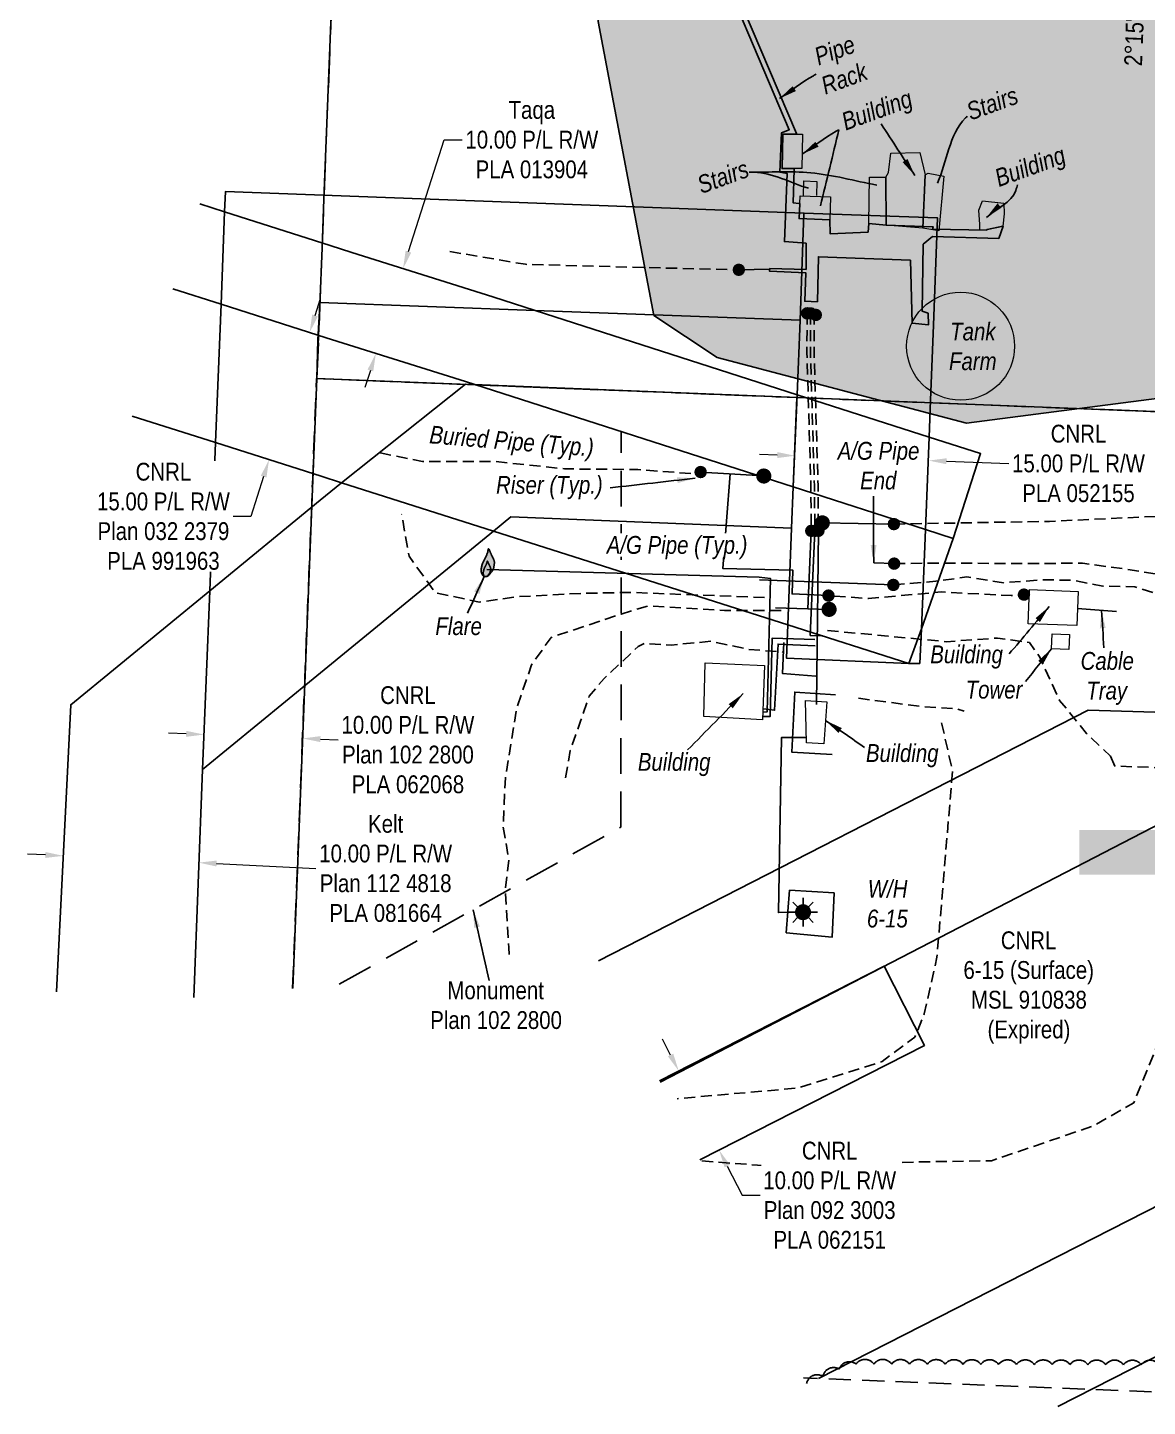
# Model space of a CAD drawing. Extents: x 334534 to 340950, y 6171582 to 6176056.
# Drawn here: x 336821 to 337449, y 6172993 to 6173766 of the extents above; entities that cross this region are included whole.
import ezdxf
from ezdxf.enums import TextEntityAlignment as Align

# ---------------------------------------------------------------- set-up
doc = ezdxf.new("R2010")
doc.units = 0
doc.header["$LTSCALE"] = 5
doc.header["$PDSIZE"] = 0.5
for name, pattern in [('0', [1, 1, 0]), ('foc-ACCESSROAD', [3.75, 2.5, -1.25]), ('foc-MONUMENT-BDYS', [6, 4, -2]), ('UG_PIPE', [1.875, 1.25, -0.625])]:
    doc.linetypes.add(name, pattern=pattern)
doc.layers.get('Defpoints').update_dxf_attribs({"color": 9})
for name, color, linetype in [('AS-CABLE', 224, 'foc-CABLE'), ('AS-FENCE', 48, 'foc-FENCE'), ('AS-PIPE-AG', 44, 'Continuous'), ('AS-PIPE-UG', 44, 'UG_PIPE'), ('AS-PIPE-UG-T', 44, 'Continuous'), ('AS-ROADS', 254, 'Continuous'), ('AS-SYMBOL', 7, 'Continuous'), ('C-RW', 13, 'Continuous'), ('C-WS', 13, 'foc-ACCESSROAD'), ('C-WS-S', 13, 'Continuous'), ('F-RW', 190, 'Continuous'), ('L-BD', 7, 'Continuous'), ('L-MON-PLAN', 7, 'foc-MONUMENT-BDYS'), ('L-MON-T', 1, 'Continuous'), ('T-BUSH', 110, '0')]:
    doc.layers.add(name, color=color, linetype=linetype)
for name, color, linetype, lineweight in [('AS-GENERAL', 48, 'Continuous', 18), ('C-RW-T', 13, 'Continuous', 9), ('C-WS-T', 13, 'Continuous', 9), ('F-RW-T', 190, 'Continuous', 9), ('T-TEXT', 48, 'Continuous', 18)]:
    doc.layers.add(name, color=color, linetype=linetype, lineweight=lineweight)
doc.styles.add('80CG', font='ARIALN.TTF', dxfattribs={"height": 10})
doc.styles.add('80L', font='ARIALN.TTF', dxfattribs={"height": 10})
doc.styles.add('80LS', font='ARIALNI.TTF', dxfattribs={"height": 10})
doc.styles.add('foc-LtypeFont', font='ARIALN.TTF', dxfattribs={"height": 7.35})
doc.linetypes.add('foc-CABLE', pattern='A,2,-1,["C",foc-LtypeFont,S=0.2,R=0,X=-0.625,Y=-0.75],-1.24,8', length=12.24)
doc.linetypes.add('foc-FENCE', pattern='A,10,-1,["X",foc-LtypeFont,S=0.2,R=0,X=-0.625,Y=-0.75],-1.24', length=12.24)
doc.dimstyles.new('Compass 5 000', dxfattribs={"dimscale": 5, "dimtxt": 9, "dimasz": 2, "dimexe": 0.2, "dimexo": 0.0625, "dimgap": 0.5, "dimtad": 0, "dimtih": 1, "dimtoh": 1, "dimzin": 0, "dimdsep": 46, "dimtxsty": '80CG', "dimcen": 0.1, "dimse1": 1, "dimse2": 1, "dimclrd": 256, "dimclrt": 256, "dimaunit": 1, "dimadec": 4, "dimazin": 0, "dimtfac": 0.06, "dimtofl": 0, "dimtmove": 0, "dimatfit": 1, "dimfxl": 0.2, "dimtolj": 1, "dimtzin": 0, "dimlwd": -1, "dimarcsym": 0})

# ---------------------------------------------------------------- blocks, each defined once
blk = doc.blocks.new('*D121')
at = {"layer": 'Defpoints', "color": 0, "transparency": 16777216}
for p in [(336841.36, 6173315.81), (336917.4, 6173312.01), (336840.66, 6173301.77)]:
    blk.add_point(p, dxfattribs=at)
at = {"layer": 'F-RW-T', "transparency": 16777216}
for p, q in [((336830.67, 6173302.27), (336820.68, 6173302.76)), ((336926.68, 6173297.46), (336982.41, 6173294.68))]:
    blk.add_line(p, q, dxfattribs=at)
for points in [[(336830.75, 6173303.93), (336830.59, 6173300.6), (336840.66, 6173301.77)], [(336926.77, 6173299.13), (336926.6, 6173295.8), (336916.7, 6173297.96)]]:
    blk.add_solid(points, dxfattribs=at)
at = {"layer": 'F-RW-T', "transparency": 16777216, "insert": (337021.5, 6173294.68), "char_height": 10, "attachment_point": 5, "style": '80CG'}
blk.add_mtext('\\A1;Kelt\\P10.00 P/L R/W\\PPlan 112 4818\\PPLA 081664', dxfattribs=at)
blk = doc.blocks.new('*D122')
at = {"layer": 'Defpoints', "color": 0, "transparency": 16777216}
for p in [(337031.24, 6173631.15), (337322.48, 6173537.89), (337307.24, 6173490.29)]:
    blk.add_point(p, dxfattribs=at)
at = {"layer": 'F-RW-T', "transparency": 16777216}
for p, q in [((337034.29, 6173640.67), (337054.38, 6173703.43)), ((337054.38, 6173703.43), (337064.38, 6173703.43)), ((337012.95, 6173574.02), (337009.9, 6173564.5))]:
    blk.add_line(p, q, dxfattribs=at)
for points in [[(337032.7, 6173641.18), (337035.87, 6173640.16), (337031.24, 6173631.15)], [(337011.36, 6173574.53), (337014.53, 6173573.52), (337015.99, 6173583.55)]]:
    blk.add_solid(points, dxfattribs=at)
at = {"layer": 'F-RW-T', "transparency": 16777216, "insert": (337103.47, 6173703.43), "char_height": 10, "attachment_point": 5, "style": '80CG'}
blk.add_mtext('\\A1;Taqa\\P10.00 P/L R/W\\PPLA 013904', dxfattribs=at)
blk = doc.blocks.new('FLARE')
h = blk.add_hatch(color=255)
h.dxf.hatch_style = 1
h.paths.add_polyline_path([(0.16, 2.41, 0.114147), (0.13, 2.43), (0.11, 2.44, 0.261551), (0.01, 2.42), (0, 2.41, 0.131268), (-0.03, 2.37), (-0.04, 2.35, 0.041497), (-0.05, 2.33), (-0.05, 2.29, 0.015174), (-0.05, 2.29), (-0.06, 2.24, 0.004376), (-0.06, 2.24), (-0.07, 2.18), (-0.08, 2.11), (-0.09, 2.05), (-0.1, 1.98), (-0.12, 1.91), (-0.14, 1.83), (-0.17, 1.76), (-0.19, 1.68), (-0.22, 1.61), (-0.26, 1.53), (-0.29, 1.46), (-0.32, 1.39), (-0.36, 1.32), (-0.39, 1.25, 0.000505), (-0.39, 1.25), (-0.43, 1.18, 0.002398), (-0.43, 1.18), (-0.46, 1.1, 0.004177), (-0.46, 1.1), (-0.5, 1.03, 0.005735), (-0.5, 1.03), (-0.53, 0.95, 0.006994), (-0.53, 0.95), (-0.56, 0.87, 0.00791), (-0.57, 0.87), (-0.6, 0.78, 0.008323), (-0.6, 0.78), (-0.63, 0.69, 0.008095), (-0.63, 0.68), (-0.66, 0.59, 0.008067), (-0.66, 0.59), (-0.68, 0.49, 0.008387), (-0.68, 0.49), (-0.7, 0.39, 0.009056), (-0.71, 0.38), (-0.72, 0.28, 0.010123), (-0.72, 0.28), (-0.74, 0.18, 0.011689), (-0.74, 0.18), (-0.75, 0.08, 0.013925), (-0.75, 0.08), (-0.75, -0.02, 0.016488), (-0.75, -0.02), (-0.75, -0.11, 0.017255), (-0.75, -0.12), (-0.74, -0.2, 0.01735), (-0.74, -0.2), (-0.73, -0.28, 0.017311), (-0.73, -0.29), (-0.71, -0.36, 0.01715), (-0.71, -0.36), (-0.69, -0.43, 0.016886), (-0.69, -0.44), (-0.66, -0.5, 0.016546), (-0.66, -0.5), (-0.63, -0.56, 0.016164), (-0.63, -0.56), (-0.6, -0.61, 0.016329), (-0.6, -0.62), (-0.57, -0.66, 0.018828), (-0.57, -0.67), (-0.54, -0.71, 0.022087), (-0.53, -0.71), (-0.5, -0.75, 0.025345), (-0.49, -0.76), (-0.46, -0.78, 0.028234), (-0.45, -0.79), (-0.42, -0.82, 0.030298), (-0.41, -0.82), (-0.37, -0.84, 0.031129), (-0.36, -0.85), (-0.32, -0.86, 0.030544), (-0.31, -0.87), (-0.27, -0.88, 0.028465), (-0.26, -0.88), (-0.22, -0.89, 0.025311), (-0.21, -0.89), (-0.16, -0.89, 0.02283), (-0.15, -0.89), (-0.11, -0.89, 0.021226), (-0.1, -0.89), (-0.05, -0.88, 0.020401), (-0.04, -0.88), (0, -0.87, 0.020299), (0.01, -0.87), (0.05, -0.85, 0.020911), (0.06, -0.85), (0.11, -0.83, 0.022277), (0.11, -0.83), (0.15, -0.81, 0.023712), (0.16, -0.8), (0.2, -0.78, 0.022408), (0.21, -0.78), (0.24, -0.75, 0.01993), (0.25, -0.74), (0.28, -0.72, 0.017146), (0.28, -0.71), (0.31, -0.68, 0.014211), (0.32, -0.68), (0.35, -0.64, 0.011221), (0.35, -0.64), (0.37, -0.61, 0.008212), (0.38, -0.61), (0.4, -0.57, 0.005172), (0.4, -0.57), (0.42, -0.54, 0.002523), (0.43, -0.54), (0.45, -0.5, 0.001671), (0.45, -0.5), (0.47, -0.47, 0.001229), (0.47, -0.47), (0.49, -0.44, 0.00075), (0.49, -0.44), (0.51, -0.41, 0.00026), (0.51, -0.41), (0.54, -0.37), (0.56, -0.34), (0.58, -0.3), (0.61, -0.27), (0.63, -0.23, 0.001311), (0.63, -0.23), (0.66, -0.19, 0.003726), (0.66, -0.19), (0.69, -0.15, 0.006065), (0.69, -0.14), (0.72, -0.1, 0.008452), (0.72, -0.1), (0.74, -0.05, 0.010991), (0.75, -0.05), (0.77, 0, 0.013767), (0.77, 0), (0.79, 0.05, 0.016839), (0.8, 0.05), (0.81, 0.1, 0.019104), (0.82, 0.11), (0.83, 0.15, 0.016987), (0.83, 0.16), (0.84, 0.21, 0.013636), (0.84, 0.21), (0.85, 0.26, 0.010244), (0.85, 0.27), (0.86, 0.31, 0.006846), (0.86, 0.32), (0.86, 0.37, 0.003419), (0.86, 0.37), (0.86, 0.41), (0.87, 0.46), (0.87, 0.5), (0.88, 0.54), (0.88, 0.59), (0.89, 0.63, 0.001278), (0.89, 0.63), (0.89, 0.67, 0.004735), (0.89, 0.67), (0.9, 0.71, 0.008354), (0.9, 0.72), (0.9, 0.76, 0.012059), (0.9, 0.76), (0.9, 0.8, 0.015712), (0.9, 0.81), (0.9, 0.85, 0.018457), (0.9, 0.85), (0.9, 0.89, 0.018102), (0.9, 0.9), (0.89, 0.94, 0.016533), (0.89, 0.95), (0.88, 0.99, 0.014576), (0.88, 0.99), (0.87, 1.03, 0.012435), (0.86, 1.04), (0.85, 1.08, 0.010283), (0.85, 1.09), (0.83, 1.13, 0.00824), (0.83, 1.13), (0.81, 1.18, 0.00638), (0.81, 1.18), (0.78, 1.23, 0.004735), (0.78, 1.23), (0.76, 1.29, 0.003388), (0.75, 1.29), (0.73, 1.34, 0.002345), (0.73, 1.34), (0.7, 1.4, 0.001492), (0.7, 1.4), (0.67, 1.46, 0.000746), (0.67, 1.46), (0.63, 1.51), (0.6, 1.57), (0.57, 1.62), (0.55, 1.68), (0.52, 1.73), (0.49, 1.78), (0.47, 1.83), (0.45, 1.87), (0.42, 1.92), (0.4, 1.97), (0.38, 2.02), (0.35, 2.08, 0.000332), (0.35, 2.08), (0.33, 2.13, 0.001849), (0.33, 2.13), (0.3, 2.19, 0.0038), (0.3, 2.19), (0.27, 2.24, 0.006473), (0.27, 2.24), (0.25, 2.29, 0.010865), (0.24, 2.3), (0.22, 2.34, 0.019524), (0.22, 2.34), (0.19, 2.38, 0.041077), (0.18, 2.39)])
at = {"color": 48, "flags": 128}
for points in [[(0.11, -0.72), (0.07, -0.74), (0.03, -0.76), (-0.02, -0.77), (-0.07, -0.78), (-0.11, -0.79), (-0.16, -0.79), (-0.2, -0.79), (-0.25, -0.78), (-0.29, -0.77), (-0.32, -0.76), (-0.36, -0.74), (-0.4, -0.71), (-0.43, -0.68), (-0.46, -0.65), (-0.49, -0.61), (-0.52, -0.56), (-0.54, -0.51), (-0.57, -0.46), (-0.59, -0.4), (-0.61, -0.33), (-0.63, -0.26), (-0.64, -0.19), (-0.65, -0.11), (-0.65, -0.02), (-0.65, 0.07), (-0.64, 0.17), (-0.63, 0.27), (-0.61, 0.36), (-0.58, 0.46), (-0.56, 0.56), (-0.53, 0.66), (-0.5, 0.75), (-0.47, 0.83), (-0.44, 0.91), (-0.41, 0.99), (-0.37, 1.06), (-0.34, 1.13), (-0.3, 1.2), (-0.27, 1.27), (-0.23, 1.34), (-0.2, 1.42), (-0.16, 1.49), (-0.13, 1.57), (-0.1, 1.65), (-0.07, 1.73), (-0.04, 1.8), (-0.02, 1.88), (0, 1.96), (0.01, 2.03), (0.02, 2.1), (0.03, 2.17), (0.04, 2.22), (0.05, 2.27), (0.05, 2.31), (0.06, 2.34), (0.08, 2.35), (0.09, 2.34), (0.11, 2.32), (0.13, 2.29), (0.16, 2.25), (0.18, 2.2), (0.21, 2.14), (0.24, 2.09), (0.26, 2.03), (0.29, 1.98), (0.31, 1.93), (0.33, 1.88), (0.36, 1.83), (0.38, 1.78), (0.41, 1.73), (0.43, 1.68), (0.46, 1.63), (0.49, 1.58), (0.52, 1.52), (0.55, 1.47), (0.58, 1.41), (0.61, 1.35), (0.64, 1.3), (0.67, 1.24), (0.69, 1.19), (0.72, 1.14), (0.74, 1.09), (0.75, 1.05), (0.77, 1), (0.78, 0.96), (0.79, 0.92), (0.8, 0.88), (0.8, 0.84), (0.8, 0.8), (0.8, 0.76), (0.8, 0.72), (0.79, 0.68), (0.79, 0.64), (0.78, 0.6), (0.78, 0.56), (0.77, 0.51), (0.77, 0.47), (0.76, 0.42), (0.76, 0.37), (0.76, 0.33), (0.75, 0.28), (0.74, 0.23), (0.73, 0.18), (0.72, 0.13), (0.7, 0.09), (0.68, 0.04), (0.66, 0), (0.63, -0.05), (0.61, -0.09), (0.58, -0.13), (0.55, -0.17), (0.53, -0.21), (0.5, -0.25), (0.48, -0.28), (0.45, -0.32), (0.43, -0.35), (0.41, -0.38), (0.39, -0.42), (0.37, -0.45), (0.34, -0.48), (0.32, -0.51), (0.3, -0.55), (0.27, -0.58), (0.24, -0.61), (0.21, -0.64), (0.18, -0.67), (0.15, -0.7)], [(0.02, -0.75), (-0.01, -0.76), (-0.03, -0.77), (-0.05, -0.78), (-0.08, -0.78), (-0.11, -0.79), (-0.13, -0.79), (-0.16, -0.79), (-0.18, -0.78), (-0.2, -0.78), (-0.23, -0.77), (-0.25, -0.76), (-0.26, -0.74), (-0.28, -0.73), (-0.3, -0.71), (-0.32, -0.69), (-0.33, -0.66), (-0.35, -0.63), (-0.36, -0.6), (-0.37, -0.57), (-0.39, -0.53), (-0.4, -0.49), (-0.4, -0.45), (-0.41, -0.41), (-0.41, -0.36), (-0.41, -0.31), (-0.4, -0.25), (-0.39, -0.2), (-0.38, -0.14), (-0.37, -0.09), (-0.36, -0.03), (-0.34, 0.02), (-0.32, 0.07), (-0.31, 0.12), (-0.29, 0.16), (-0.27, 0.21), (-0.25, 0.25), (-0.23, 0.29), (-0.21, 0.33), (-0.19, 0.37), (-0.17, 0.41), (-0.15, 0.45), (-0.14, 0.49), (-0.12, 0.53), (-0.1, 0.58), (-0.08, 0.62), (-0.07, 0.66), (-0.06, 0.71), (-0.05, 0.75), (-0.04, 0.79), (-0.03, 0.83), (-0.03, 0.87), (-0.02, 0.9), (-0.02, 0.93), (-0.01, 0.95), (-0.01, 0.96), (0, 0.97), (0.01, 0.96), (0.02, 0.95), (0.03, 0.94), (0.04, 0.91), (0.06, 0.88), (0.07, 0.86), (0.09, 0.82), (0.1, 0.79), (0.12, 0.76), (0.13, 0.74), (0.14, 0.71), (0.16, 0.68), (0.17, 0.65), (0.18, 0.63), (0.2, 0.6), (0.21, 0.57), (0.23, 0.54), (0.25, 0.51), (0.26, 0.47), (0.28, 0.44), (0.3, 0.41), (0.31, 0.38), (0.33, 0.35), (0.34, 0.32), (0.36, 0.29), (0.37, 0.27), (0.38, 0.24), (0.39, 0.22), (0.39, 0.19), (0.4, 0.17), (0.4, 0.15), (0.41, 0.13), (0.41, 0.1), (0.41, 0.08), (0.4, 0.06), (0.4, 0.04), (0.4, 0.01), (0.39, -0.01), (0.39, -0.03), (0.39, -0.06), (0.39, -0.08), (0.38, -0.11), (0.38, -0.14), (0.38, -0.16), (0.38, -0.19), (0.37, -0.22), (0.37, -0.24), (0.36, -0.27), (0.35, -0.3), (0.34, -0.32), (0.32, -0.35), (0.31, -0.37), (0.3, -0.4), (0.28, -0.42), (0.27, -0.44), (0.25, -0.46), (0.24, -0.48), (0.22, -0.5), (0.21, -0.52), (0.2, -0.54), (0.19, -0.56), (0.17, -0.58), (0.16, -0.6), (0.15, -0.61), (0.14, -0.63), (0.12, -0.65), (0.11, -0.67), (0.09, -0.69), (0.08, -0.7), (0.06, -0.72), (0.04, -0.74)]]:
    blk.add_lwpolyline(points, close=True, dxfattribs=at)
blk = doc.blocks.new('PIG')
h = blk.add_hatch(color=255)
h.dxf.hatch_style = 1
edge = h.paths.add_edge_path()
edge.add_arc((0, 0), 0.85, 0, 360)
at = {"layer": 'AS-SYMBOL'}
h = blk.add_hatch(color=48, dxfattribs=at)
h.dxf.hatch_style = 1
h.paths.add_polyline_path([(-0.1, 0, 1), (-0.55, 0, 1)])
h = blk.add_hatch(color=48, dxfattribs=at)
h.dxf.hatch_style = 1
h.paths.add_polyline_path([(0.1, 0, 1), (0.55, 0, 1)])
at = {"layer": 'AS-SYMBOL', "color": 48}
for centre, radius in [((0, 0), 0.75), ((-0.33, 0), 0.225), ((0.33, 0), 0.225)]:
    blk.add_circle(centre, radius, dxfattribs=at)
blk = doc.blocks.new('RISER')
h = blk.add_hatch(color=255)
h.dxf.hatch_style = 1
edge = h.paths.add_edge_path()
edge.add_arc((0, 0), 0.7, 0, 360)
blk.add_hatch(color=48).paths.add_polyline_path([(0.58, -0.15), (-0.58, -0.15, 0.774597)])
at = {"color": 48}
blk.add_line((-0.58, -0.15), (0.58, -0.15), dxfattribs=at)
blk.add_circle((0, 0), 0.6, dxfattribs=at)
blk = doc.blocks.new('GAS')
h = blk.add_hatch(color=255)
h.dxf.hatch_style = 1
edge = h.paths.add_edge_path()
edge.add_arc((0, 0), 0.9, 0, 360)
for p, q in [((0, 0.81), (0, 1.62)), ((-0.81, 0), (-1.62, 0)), ((-0.57, 0.57), (-1.14, 1.14)), ((0.57, 0.57), (1.14, 1.14)), ((1.62, 0), (0.81, 0)), ((-0.57, -0.57), (-1.14, -1.14)), ((0, -0.81), (0, -1.62)), ((1.14, -1.14), (0.57, -0.57))]:
    blk.add_line(p, q)
blk.add_circle((0, 0), 0.8)
blk = doc.blocks.new('*D128')
at = {"layer": 'C-RW-T', "transparency": 16777216}
for p, q in [((336909.65, 6173370.21), (336899.66, 6173370.6)), ((336984.9, 6173367.24), (336994.89, 6173366.85))]:
    blk.add_line(p, q, dxfattribs=at)
for points in [[(336909.71, 6173371.87), (336909.58, 6173368.54), (336919.64, 6173369.81)], [(336984.97, 6173368.91), (336984.84, 6173365.58), (336974.91, 6173367.64)]]:
    blk.add_solid(points, dxfattribs=at)
at = {"layer": 'Defpoints', "color": 0, "transparency": 16777216}
for p in [(336974.91, 6173367.64), (336918.54, 6173341.83), (336973.81, 6173339.65)]:
    blk.add_point(p, dxfattribs=at)
at = {"layer": 'C-RW-T', "transparency": 16777216, "insert": (337033.98, 6173366.85), "char_height": 10, "attachment_point": 5, "style": '80CG'}
blk.add_mtext('\\A1;CNRL\\P10.00 P/L R/W\\PPlan 102 2800\\PPLA 062068', dxfattribs=at)
blk = doc.blocks.new('*D129')
at = {"layer": 'C-RW-T', "transparency": 16777216}
for p, q in [((337241.11, 6173526.57), (337231.11, 6173526.93)), ((337336.02, 6173523.11), (337370.94, 6173521.84))]:
    blk.add_line(p, q, dxfattribs=at)
for points in [[(337241.17, 6173528.23), (337241.05, 6173524.9), (337251.1, 6173526.2)], [(337336.08, 6173524.78), (337335.96, 6173521.44), (337326.03, 6173523.47)]]:
    blk.add_solid(points, dxfattribs=at)
at = {"layer": 'Defpoints', "color": 0, "transparency": 16777216}
for p in [(337254.97, 6173632.42), (337329.9, 6173629.69), (337251.1, 6173526.2)]:
    blk.add_point(p, dxfattribs=at)
at = {"layer": 'C-RW-T', "transparency": 16777216, "insert": (337410.03, 6173521.84), "char_height": 10, "attachment_point": 5, "style": '80CG'}
blk.add_mtext('\\A1;CNRL\\P15.00 P/L R/W\\PPLA 052155', dxfattribs=at)
blk = doc.blocks.new('*D131')
at = {"layer": 'C-RW-T', "transparency": 16777216}
for p, q in [((336981.87, 6173604.85), (336984.91, 6173614.37)), ((336953.06, 6173514.47), (336945.95, 6173492.17)), ((336945.95, 6173492.17), (336935.95, 6173492.17))]:
    blk.add_line(p, q, dxfattribs=at)
for points in [[(336980.29, 6173605.35), (336983.46, 6173604.34), (336978.84, 6173595.32)], [(336951.48, 6173514.98), (336954.65, 6173513.96), (336956.1, 6173524)]]:
    blk.add_solid(points, dxfattribs=at)
at = {"layer": 'Defpoints', "color": 0, "transparency": 16777216}
for p in [(336921.33, 6173613.65), (336898.6, 6173542.33), (336956.1, 6173524)]:
    blk.add_point(p, dxfattribs=at)
at = {"layer": 'C-RW-T', "transparency": 16777216, "insert": (336896.87, 6173492.17), "char_height": 10, "attachment_point": 5, "style": '80CG', "bg_fill": 3, "box_fill_scale": 1.1, "bg_fill_color": 256, "bg_fill_true_color": 13158600, "bg_fill_transparency": 0}
blk.add_mtext('\\A1;CNRL\\P15.00 P/L R/W\\PPlan 032 2379\\PPLA 991963', dxfattribs=at)
blk = doc.blocks.new('*D132')
at = {"layer": 'C-RW-T', "transparency": 16777216}
for p, q in [((337181.29, 6173190.03), (337176.75, 6173198.93)), ((337213.04, 6173127.79), (337221.42, 6173111.37)), ((337221.42, 6173111.37), (337231.42, 6173111.37))]:
    blk.add_line(p, q, dxfattribs=at)
for points in [[(337182.78, 6173190.78), (337179.81, 6173189.27), (337185.84, 6173181.12)], [(337214.53, 6173128.55), (337211.56, 6173127.03), (337208.5, 6173136.7)]]:
    blk.add_solid(points, dxfattribs=at)
at = {"layer": 'Defpoints', "color": 0, "transparency": 16777216}
for p in [(337288.66, 6173233.57), (337311.32, 6173189.15), (337208.5, 6173136.7)]:
    blk.add_point(p, dxfattribs=at)
at = {"layer": 'C-RW-T', "transparency": 16777216, "insert": (337270.5, 6173111.37), "char_height": 10, "attachment_point": 5, "style": '80CG', "bg_fill": 3, "box_fill_scale": 1.1, "bg_fill_color": 256, "bg_fill_true_color": 13158600, "bg_fill_transparency": 0}
blk.add_mtext('\\A1;CNRL\\P10.00 P/L R/W\\PPlan 092 3003\\PPLA 062151', dxfattribs=at)

msp = doc.modelspace()

# ---------------------------------------------------------------- hatches: boundary and pattern name
at = {"layer": 'AS-PIPE-AG'}
h = msp.add_hatch(color=256, dxfattribs=at)
h.dxf.hatch_style = 1
h.paths.add_polyline_path([(337270.763, 6173650.672), (337270.503, 6173658.601), (337253.336, 6173659.221), (337253.699, 6173667.747), (337253.118, 6173667.652), (337249.958, 6173668.057), (337250.528, 6173686.792), (337250.563, 6173687.301), (337243.768, 6173687.301), (337244.242, 6173706.522), (337251.881, 6173706.557), (337251.913, 6173707.022), (337201.513, 6173825.157), (337199.278, 6173823.257), (337247.843, 6173709.032), (337243.408, 6173707.302), (337242.573, 6173685.202), (337246.628, 6173684.522), (337245.158, 6173646.282), (337257.293, 6173645.382), (337257.243, 6173630.692), (337236.848, 6173631.177), (337236.658, 6173629.727), (337257.123, 6173628.742), (337256.498, 6173612.867), (337263.663, 6173612.612), (337264.208, 6173637.812), (337315.733, 6173635.842), (337316.763, 6173600.572), (337325.918, 6173599.692), (337325.698, 6173606.137), (337322.283, 6173607.372), (337322.838, 6173644.807), (337328.138, 6173649.247), (337365.298, 6173648.047), (337367.698, 6173655.012), (337358.758, 6173653.157), (337358.573, 6173652.717), (337328.138, 6173653.337), (337328.543, 6173654.502), (337302.168, 6173655.502), (337292.533, 6173656.367), (337292.028, 6173651.597)])
at = {"layer": 'AS-ROADS'}
h = msp.add_hatch(color=256, dxfattribs=at)
h.dxf.hatch_style = 1
h.paths.add_polyline_path([(337567.658, 6173573.097), (337507.618, 6173749.962), (337484.653, 6173788.422), (337422.763, 6173811.652), (337301.568, 6173856.742), (337187.723, 6173888.337), (337161.743, 6173865.127), (337136.093, 6173815.607), (337140.593, 6173769.722), (337171.808, 6173604.887), (337207.453, 6173581.267), (337347.153, 6173544.482)])

# ---------------------------------------------------------------- linework, layer by layer
at = {"layer": 'AS-CABLE', "flags": 128}
msp.add_lwpolyline([(337409.394, 6173440.465), (337431.363, 6173438.871)], dxfattribs=at)
at = {"layer": 'AS-FENCE', "flags": 128}
msp.add_lwpolyline([(337247.961, 6173282.551), (337272.981, 6173280.936), (337271.799, 6173256.129), (337246.176, 6173258.617)], close=True, dxfattribs=at)
at = {"layer": 'AS-GENERAL', "flags": 128}
for points in [[(337254.84, 6173687.301), (337243.768, 6173687.301), (337244.242, 6173706.522), (337255.315, 6173706.572), (337254.84, 6173687.301)], [(337325.737, 6173684.696), (337325.737, 6173684.696), (337334.48, 6173683.002), (337331.77, 6173652.312), (337322.757, 6173653.782), (337324.072, 6173683.816), (337325.737, 6173684.696)], [(337255.835, 6173671.739), (337255.955, 6173680.437), (337263.309, 6173679.997), (337263.084, 6173672.089)], [(337292.533, 6173656.367), (337292.758, 6173682.492), (337292.758, 6173682.492), (337301.956, 6173682.517), (337302.166, 6173655.502)]]:
    msp.add_lwpolyline(points, dxfattribs=at)
for points in [[(337302.166, 6173655.502), (337301.956, 6173682.517), (337303.486, 6173685.136), (337304.73, 6173695.859), (337321.047, 6173696.209), (337324.072, 6173683.816), (337322.757, 6173653.782)], [(337253.876, 6173671.884), (337270.957, 6173671.354), (337270.503, 6173658.601), (337253.336, 6173659.221)], [(337354.651, 6173655.922), (337354.231, 6173663.875), (337356.161, 6173669.194), (337368.119, 6173667.804), (337368.374, 6173661.79), (337367.684, 6173655.012), (337358.758, 6173653.157), (337358.573, 6173652.717), (337354.632, 6173652.797)], [(337200.722, 6173410.026), (337234.017, 6173408.461), (337232.882, 6173378.074), (337200.012, 6173379.898)], [(337257.003, 6173388.948), (337268.83, 6173388.148), (337267.228, 6173364.51), (337257.431, 6173365.231)]]:
    msp.add_lwpolyline(points, close=True, dxfattribs=at)
at = {"layer": 'AS-GENERAL'}
for points in [[(337382.534, 6173451.091), (337409.767, 6173450.026), (337409.02, 6173430.903), (337381.787, 6173431.967)], [(337395.268, 6173426.377), (337404.999, 6173425.997), (337404.67, 6173417.587), (337394.939, 6173417.967)]]:
    msp.add_lwpolyline(points, close=True, dxfattribs=at)
msp.add_circle((337343.907, 6173587.624), 30.285, dxfattribs=at)
at = {"layer": 'AS-PIPE-AG'}
msp.add_line((337306.518, 6173487.862, 3806.135), (337266.383, 6173488.542, 3806.04), dxfattribs=at)
at = {"layer": 'AS-PIPE-AG', "flags": 128}
for points in [[(337201.513, 6173825.157), (337251.913, 6173707.022), (337251.881, 6173706.557), (337244.242, 6173706.522), (337243.768, 6173687.301), (337250.54, 6173687.301), (337250.528, 6173686.792), (337249.958, 6173668.057), (337253.118, 6173667.652), (337253.699, 6173667.747), (337253.336, 6173659.221), (337270.503, 6173658.601), (337270.503, 6173658.601)], [(337270.503, 6173658.601), (337270.503, 6173658.601), (337270.763, 6173650.672), (337292.028, 6173651.597), (337292.533, 6173656.367), (337302.168, 6173655.502), (337328.543, 6173654.502), (337328.138, 6173653.337), (337358.573, 6173652.717), (337358.758, 6173653.157), (337367.698, 6173655.012), (337365.298, 6173648.047), (337328.138, 6173649.247), (337322.838, 6173644.807), (337322.283, 6173607.372), (337325.698, 6173606.137), (337325.918, 6173599.692), (337316.763, 6173600.572), (337315.733, 6173635.842), (337264.208, 6173637.812), (337263.663, 6173612.612), (337256.498, 6173612.867), (337257.123, 6173628.742), (337236.658, 6173629.727), (337236.848, 6173631.177), (337257.243, 6173630.692), (337257.293, 6173645.382), (337245.158, 6173646.282), (337246.628, 6173684.522), (337242.573, 6173685.202), (337243.408, 6173707.302), (337247.843, 6173709.032), (337199.278, 6173823.257)], [(337219.537, 6173630.487), (337236.834, 6173630.757)], [(337198.125, 6173517.044), (337233.383, 6173514.83)], [(337214.659, 6173516.006), (337210.604, 6173462.881), (337249.785, 6173462.054), (337249.417, 6173448.709), (337269.816, 6173447.758)], [(337260.178, 6173484.043), (337258.218, 6173440.355)], [(337262.178, 6173484.062), (337259.565, 6173425.414), (337266.635, 6173425.246)], [(337263.034, 6173386.572), (337264.177, 6173484.08)], [(337078.319, 6173462.305), (337231.041, 6173458.058), (337237.298, 6173457.391), (337235.432, 6173382.487), (337233.045, 6173382.422)], [(337306.656, 6173465.682), (337295.175, 6173466.111)], [(337306.189, 6173453.732), (337231.128, 6173456.668)], [(337240.199, 6173440.855), (337270.17, 6173440.024)], [(337232.95, 6173379.893), (337237.073, 6173379.89), (337238.158, 6173423.862), (337262.219, 6173423.032)], [(337262.677, 6173402.532), (337244.094, 6173404.021), (337244.774, 6173421.452)], [(337262.298, 6173419.479), (337241.515, 6173420.565), (337239.588, 6173383.433), (337233.11, 6173384.161)], [(337271.962, 6173358.623), (337249.238, 6173359.987), (337250.867, 6173393.63), (337273.737, 6173392.005)], [(337255.553, 6173270.167), (337241.746, 6173269.98), (337243.403, 6173368.147), (337257.38, 6173368.095)]]:
    msp.add_lwpolyline(points, dxfattribs=at)
at = {"layer": 'AS-PIPE-UG', "flags": 128}
for points in [[(337057.447, 6173640.755), (337099.834, 6173633.556), (337158.693, 6173631.966), (337219.537, 6173630.487)], [(337257.858, 6173606.053), (337257.733, 6173583.988), (337259.948, 6173509.363), (337260.178, 6173484.043)], [(337259.858, 6173606.042), (337259.733, 6173584.012), (337261.948, 6173509.402), (337262.178, 6173484.062)], [(337261.857, 6173606.03), (337261.733, 6173584.036), (337263.947, 6173509.44), (337264.177, 6173484.08)], [(337018.358, 6173527.846), (337042.23, 6173522.912), (337081.959, 6173523.033), (337121.851, 6173518.83), (337162.844, 6173518.442), (337197.655, 6173515.848)], [(337233.938, 6173446.613), (337158.994, 6173449.542), (337132.194, 6173449.048), (337094.509, 6173447.074), (337074.028, 6173444.031), (337049.322, 6173449.449), (337034.61, 6173469.778), (337030.46, 6173493.335)], [(337306.518, 6173487.862), (337393.763, 6173489.382), (337466.588, 6173492.792), (337503.793, 6173494.317), (337531.238, 6173481.602), (337566.603, 6173463.802), (337593.278, 6173449.897), (337643.238, 6173420.937), (337673.458, 6173417.597), (337718.558, 6173417.462), (337829.783, 6173415.542), (337968.428, 6173413.207), (338063.008, 6173411.087), (338106.493, 6173411.357), (338136.863, 6173411.307), (338178.798, 6173412.802), (338214.082, 6173418.545)], [(337306.656, 6173465.682), (337327.238, 6173466.009), (337373.419, 6173465.73), (337412.288, 6173465.905), (337435.837, 6173462.717), (337461.912, 6173458.509), (337472.264, 6173451.394), (337475.744, 6173423.996), (337473.723, 6173356.919)], [(337306.189, 6173453.732), (337329.993, 6173455.798), (337347.358, 6173458.195), (337368.027, 6173455), (337390.384, 6173456.566), (337406.433, 6173456.44), (337423.616, 6173453.114), (337441.675, 6173452.688), (337460.614, 6173446.82), (337468.022, 6173440.103), (337464.992, 6173361.616)], [(337382.299, 6173448.436), (337379.445, 6173448.3), (337372.347, 6173447.782), (337333.038, 6173449.767), (337292.268, 6173446.112), (337269.816, 6173447.758)], [(337090.802, 6173246.432), (337090.49, 6173250.327), (337088.568, 6173281.943), (337090.549, 6173299.941), (337087.342, 6173317.83), (337088.64, 6173345.614), (337094.967, 6173384.916), (337103.369, 6173408.987), (337114.249, 6173424.275), (337153.489, 6173437.371), (337168.889, 6173442.024), (337211.469, 6173439.379), (337245.58, 6173439.418)], [(337122.411, 6173345.608), (337124.997, 6173360.781), (337130.995, 6173377.933), (337135.663, 6173391.335), (337143.95, 6173401.225), (337163.151, 6173419.201), (337166.545, 6173420.907), (337181.557, 6173419.974), (337203.887, 6173422.147), (337225.248, 6173417.535), (337244.338, 6173416.076)], [(337269.288, 6173428.208), (337303.34, 6173424.998), (337335.754, 6173421.89), (337364.652, 6173423.929), (337382.583, 6173421.447), (337388.37, 6173413.146), (337399.469, 6173388.908), (337414.489, 6173370.451), (337427.893, 6173357.688)], [(337286.572, 6173390.178), (337322.177, 6173385.502), (337341.557, 6173384.299), (337345.856, 6173382.937)], [(337333.233, 6173376.429), (337339.396, 6173349.387), (337330.678, 6173244.981), (337323.539, 6173213.135), (337318.258, 6173200.065), (337299.985, 6173186.463), (337252.582, 6173171.543), (337184.918, 6173165.545)], [(337198.867, 6173130.615), (337202.967, 6173130.3), (337243.005, 6173127.367), (337285.128, 6173129.217), (337326.305, 6173130.233), (337361.194, 6173130.746), (337418.723, 6173150.395), (337440.975, 6173163.304), (337453.065, 6173192.475), (337459.533, 6173224.673), (337467.383, 6173312.634), (337470.729, 6173359.318)], [(337427.893, 6173357.688), (337430.483, 6173352.08), (337613.969, 6173346.544)]]:
    msp.add_lwpolyline(points, dxfattribs=at)
at = {"layer": 'AS-ROADS', "flags": 128}
msp.add_lwpolyline([(337567.658, 6173573.097), (337507.618, 6173749.962), (337484.653, 6173788.422), (337422.763, 6173811.652), (337301.568, 6173856.742), (337187.723, 6173888.337), (337161.743, 6173865.127), (337136.093, 6173815.607), (337140.593, 6173769.722), (337171.808, 6173604.887), (337207.453, 6173581.267), (337347.153, 6173544.482)], close=True, dxfattribs=at)
at = {"layer": 'AS-ROADS', "const_width": 24.995, "flags": 128}
for points in [[(337615.124, 6173312.479), (337578.939, 6173375.844), (337546.814, 6173528.509), (337538.829, 6173550.599), (337510.464, 6173645.794), (337468.964, 6173735.649), (337429.779, 6173751.889), (337400.639, 6173745.724), (337380.424, 6173724.524), (337386.819, 6173684.804), (337421.409, 6173625.864), (337538.829, 6173550.599)], [(337410.487, 6173303.742), (337659.679, 6173303.944), (338138.554, 6173286.829)]]:
    msp.add_lwpolyline(points, dxfattribs=at)
at = {"layer": 'C-RW'}
for points in [[(337140.803, 6173242.84), (337415.399, 6173383.399), (338189.665, 6173360.365), (338037.641, 6174148.571)], [(338072.002, 6174155.194), (338225.509, 6173359.299), (338232.3, 6173324.088), (337505.376, 6173345.507), (337175.427, 6173174.903)], [(336913.972, 6173222.398), (336918.861, 6173350.252), (336922.811, 6173450.395), (336926.092, 6173533.564), (336929.155, 6173611.15), (336931.199, 6173662.967), (336931.65, 6173674.357), (336991.424, 6173672.134), (337256.057, 6173662.284), (337253.872, 6173602.322), (337105.251, 6173607.736), (336984.542, 6173612.137), (336969.386, 6173227.464)], [(336902.108, 6173619.789), (336929.155, 6173611.15), (336988.043, 6173592.36), (337066.287, 6173567.801), (337250.086, 6173508.666), (337324.162, 6173484.851), (337339.81, 6173479.821), (337321.912, 6173429.164), (337314.838, 6173409.709), (337246.959, 6173431.284), (337081.94, 6173483.884), (336996.744, 6173511.042), (336985.383, 6173514.663), (336926.092, 6173533.564), (336879.369, 6173548.458)], [(337175.043, 6173175.656), (337301.08, 6173239.873), (337323.665, 6173195.444), (337197.706, 6173131.189)]]:
    msp.add_lwpolyline(points, dxfattribs=at)
msp.add_lwpolyline([(337321.125, 6173409.622), (337314.838, 6173409.709), (337246.206, 6173412.654), (337246.959, 6173431.284), (337249.152, 6173485.572), (337250.086, 6173508.666), (337252.222, 6173560.387), (337253.872, 6173602.322), (337256.057, 6173662.284), (337330.986, 6173659.554), (337328.796, 6173599.444), (337327.095, 6173557.371), (337326.258, 6173536.681), (337324.162, 6173484.851), (337321.912, 6173429.164), (337321.125, 6173409.622)], close=True, dxfattribs=at)
at = {"layer": 'C-RW', "flags": 128}
msp.add_lwpolyline([(337398.53, 6172992.957), (337665.306, 6173128.918), (337680.689, 6173520.543), (337460.156, 6173527.104), (337457.924, 6173452.089), (337602.79, 6173447.842), (337592.103, 6173175.773), (337264.283, 6173008.701)], dxfattribs=at)
at = {"layer": 'C-WS', "linetype": 'ByBlock', "flags": 128}
for points in [[(337531.89, 6173547.799), (336982.978, 6173569.466), (336983.528, 6173591.162), (336984.578, 6173610.666), (336985.8, 6173642.773), (336986.879, 6173670.143), (336994.732, 6173868.845)], [(337539.129, 6173734.442), (337531.803, 6173547.915), (337420.051, 6173552.326)]]:
    msp.add_lwpolyline(points, dxfattribs=at)
at = {"layer": 'C-WS', "flags": 128}
msp.add_lwpolyline([(336969.277, 6173227.454), (336976.079, 6173399.795), (336980.033, 6173499.995), (336980.56, 6173513.366), (336982.772, 6173569.471), (337531.685, 6173547.805), (337509.996, 6172998.844), (337509.996, 6172998.844), (337266.224, 6173008.51), (337255.808, 6173008.921)], dxfattribs=at)
at = {"layer": 'F-RW'}
for points in [[(336917.287, 6173667.409), (336931.199, 6173662.967), (336990.364, 6173644.077), (337002.575, 6173640.177), (337081.506, 6173615.372), (337105.251, 6173607.736), (337252.222, 6173560.387), (337326.258, 6173536.681), (337355.108, 6173527.404), (337339.81, 6173479.821), (337324.162, 6173484.851), (337250.086, 6173508.666), (337066.287, 6173567.801), (336988.043, 6173592.36), (336929.155, 6173611.15), (336902.108, 6173619.789)], [(336836.84, 6173225.443), (336844.892, 6173386.481), (336922.811, 6173450.395), (336984.855, 6173501.292), (336996.744, 6173511.042), (337066.227, 6173566.292), (337252.163, 6173558.952), (337250.086, 6173508.666), (337249.152, 6173485.572), (337091.669, 6173491.857), (337081.94, 6173483.884), (336980.902, 6173401.091), (336918.861, 6173350.252), (336913.972, 6173222.398)]]:
    msp.add_lwpolyline(points, dxfattribs=at)
at = {"layer": 'L-MON-PLAN'}
for points in [[(336998.675, 6173968.604), (337547.576, 6173947.179), (337531.89, 6173547.799), (336982.978, 6173569.466), (336985.8, 6173642.773), (336994.732, 6173868.845), (336998.675, 6173968.604)], [(336995.476, 6173229.804), (337153.428, 6173317.809), (337153.579, 6173539.716)]]:
    msp.add_lwpolyline(points, dxfattribs=at)
at = {"layer": 'T-BUSH', "flags": 128}
msp.add_lwpolyline([(337257.564, 6173005.847, -0.520567), (337266.716, 6173009.872, -0.5205671), (337275.868, 6173013.897, -0.5205671), (337285.267, 6173016.737, -0.5205671), (337295.265, 6173016.708, -0.5205671), (337305.264, 6173016.679, -0.5205671), (337315.262, 6173016.65, -0.5205671), (337325.26, 6173016.621, -0.5205671), (337335.258, 6173016.592, -0.5205671), (337345.256, 6173016.562, -0.5205671), (337355.254, 6173016.533, -0.5205671), (337365.252, 6173016.504, -0.5205671), (337375.25, 6173016.475, -0.5205671), (337385.248, 6173016.446, -0.5205671), (337395.246, 6173016.417, -0.5205671), (337405.244, 6173016.388, -0.5205671), (337415.243, 6173016.359, -0.5205671), (337425.241, 6173016.33, -0.5205671), (337435.239, 6173016.301, -0.5205671), (337445.237, 6173016.272, -0.5205671), (337455.235, 6173016.243, -0.5205671), (337465.233, 6173016.214, -0.5205671), (337475.231, 6173016.185, -0.5205671), (337483.724, 6173020.219, -0.5205671), (337491.291, 6173026.754, -0.5205671), (337498.858, 6173033.289, -0.5205671), (337506.424, 6173039.825, -0.5205671), (337513.991, 6173046.36, -0.5205671), (337521.558, 6173052.895, -0.5205671), (337529.124, 6173059.43, -0.5205671), (337536.691, 6173065.965, -0.5205671), (337544.258, 6173072.5, -0.5205671), (337551.825, 6173079.035, -0.5205671), (337559.391, 6173085.57, -0.5205671), (337566.958, 6173092.105, -0.5205671), (337574.525, 6173098.64, -0.5205671), (337582.092, 6173105.175, -0.5205671), (337589.658, 6173111.71, -0.5205671), (337597.225, 6173118.246, -0.5205671), (337604.792, 6173124.781, -0.5205671), (337606.719, 6173134.205, -0.5205671), (337607.604, 6173144.164, -0.5205671), (337608.489, 6173154.123, -0.5205671), (337609.373, 6173164.082, -0.5205671), (337610.258, 6173174.041, -0.5205671), (337611.143, 6173184, -0.5205671), (337612.027, 6173193.959, -0.5205671), (337612.912, 6173203.918, -0.5205671), (337613.797, 6173213.876, -0.5205671), (337614.681, 6173223.835, -0.5205671), (337615.566, 6173233.794, -0.5205671), (337616.451, 6173243.753, -0.5205671), (337617.335, 6173253.712, -0.5205671), (337624.308, 6173256.924, -0.5205671), (337634.305, 6173256.783, -0.5205671), (337644.302, 6173256.642, -0.5205671), (337654.299, 6173256.5, -0.5205671), (337664.296, 6173256.359, -0.5205671), (337674.293, 6173256.218, -0.5205671), (337684.29, 6173256.077, -0.5205671), (337694.288, 6173255.936, -0.5205671), (337704.285, 6173255.795, -0.5205671), (337714.282, 6173255.654, -0.5205671), (337724.279, 6173255.513, -0.5205671), (337734.276, 6173255.371, -0.5205671), (337744.273, 6173255.23, -0.5205671), (337754.27, 6173255.089, -0.5205671), (337764.267, 6173254.948, -0.5205671), (337774.265, 6173254.807, -0.5205671), (337784.262, 6173254.666, -0.5205671), (337794.259, 6173254.525, -0.5205671), (337804.256, 6173254.384, -0.5205671), (337814.253, 6173254.242, -0.5205671), (337824.25, 6173254.101, -0.5205671), (337834.247, 6173253.96, -0.5205671), (337844.245, 6173253.819, -0.5205671), (337854.242, 6173253.678, -0.5205671), (337864.239, 6173253.537, -0.5205671), (337874.236, 6173253.396, -0.5205671), (337884.233, 6173253.255, -0.5205671), (337894.23, 6173253.113, -0.5205671), (337904.227, 6173252.972, -0.5205671), (337914.225, 6173252.831, -0.5205671), (337924.222, 6173252.69, -0.5205671), (337934.219, 6173252.549, -0.5205671), (337944.216, 6173252.408, -0.5205671), (337954.213, 6173252.267, -0.5205671), (337964.21, 6173252.125, -0.5205671), (337974.207, 6173251.984, -0.5205671), (337984.205, 6173251.843, -0.5205671), (337994.202, 6173251.702, -0.5205671), (338004.199, 6173251.561, -0.5205671), (338014.196, 6173251.42, -0.5205671), (338024.193, 6173251.279, -0.5205671), (338034.19, 6173251.138, -0.5205671), (338044.187, 6173250.996, -0.5205671), (338054.184, 6173250.855, -0.5205671), (338064.182, 6173250.714, -0.5205671), (338074.179, 6173250.573, -0.5205671), (338084.174, 6173250.316, -0.5205671), (338094.168, 6173250.054, -0.5205671), (338104.163, 6173249.792, -0.5205671), (338108.966, 6173243.544, -0.5205671), (338110.638, 6173233.687, -0.5205671), (338112.31, 6173223.83, -0.5205671), (338113.982, 6173213.972, -0.5205671), (338115.654, 6173204.115, -0.5205671), (338117.326, 6173194.258, -0.5205671), (338118.998, 6173184.4, -0.5205671), (338120.67, 6173174.543, -0.5205671), (338122.342, 6173164.686, -0.5205671), (338124.014, 6173154.828, -0.2359435), (338127.378, 6173150.533, -0.2359435)], format="xyb", dxfattribs=at)

# ---------------------------------------------------------------- block references
at = {"layer": 'AS-SYMBOL'}
for name, p, xscale, yscale, zscale in [('RISER', (337219.537, 6173630.487), 4.9990669, 4.9990669, 4.9990669), ('PIG', (337266.383, 6173488.542, 3806.04), 4.999067050000062, 4.999067050000062, 4.999067050000062)]:
    msp.add_blockref(name, p, dxfattribs=dict(at, xscale=xscale, yscale=yscale, zscale=zscale))
at = {"layer": 'AS-SYMBOL', "rotation": 357.7619361693274}
for name, p, xscale, yscale, zscale in [('RISER', (337257.858, 6173606.053), 4.999067050000063, 4.999067050000063, 4.999067050000063), ('RISER', (337259.858, 6173606.042), 4.999067050000063, 4.999067050000063, 4.999067050000063), ('RISER', (337262.731, 6173605.18), 4.999067050000063, 4.999067050000063, 4.999067050000063), ('RISER', (337198.125, 6173517.044), 4.999067050000063, 4.999067050000063, 4.999067050000063), ('PIG', (337233.552, 6173514.821), 4.999067050000063, 4.999067050000063, 4.999067050000063), ('RISER', (337306.518, 6173487.862, 3806.135), 4.999067050000063, 4.999067050000063, 4.999067050000063), ('RISER', (337260.178, 6173484.043), 4.999067050000063, 4.999067050000063, 4.999067050000063), ('RISER', (337262.178, 6173484.062), 4.999067050000063, 4.999067050000063, 4.999067050000063), ('RISER', (337264.177, 6173484.08), 4.999067050000063, 4.999067050000063, 4.999067050000063), ('FLARE', (337078.319, 6173462.305), 4.999021550000021, 4.999021550000021, 4.999021550000021), ('RISER', (337306.656, 6173465.682), 4.999067050000063, 4.999067050000063, 4.999067050000063), ('RISER', (337306.189, 6173453.732), 4.999067050000063, 4.999067050000063, 4.999067050000063), ('RISER', (337269.816, 6173447.758), 4.999067050000063, 4.999067050000063, 4.999067050000063), ('RISER', (337379.445, 6173448.3), 4.999067050000063, 4.999067050000063, 4.999067050000063), ('PIG', (337270.17, 6173440.024), 4.999067050000063, 4.999067050000063, 4.999067050000063)]:
    msp.add_blockref(name, p, dxfattribs=dict(at, xscale=xscale, yscale=yscale, zscale=zscale))
at = {"layer": 'C-WS-S', "xscale": 4.999021550000053, "yscale": 4.999021550000053, "zscale": 4.999021550000053}
msp.add_blockref('GAS', (337255.553, 6173270.167), dxfattribs=at)

# ---------------------------------------------------------------- texts
at = {"layer": 'AS-PIPE-UG-T', "insert": (337046.564, 6173543.158), "char_height": 9.99804, "attachment_point": 1, "rotation": 355.329954, "style": '80LS'}
msp.add_mtext_dynamic_manual_height_columns('Buried Pipe (Typ.)', width=91.83261, gutter_width=50, heights=[0], dxfattribs=at)
at = {"layer": 'AS-PIPE-UG-T', "insert": (337274.919, 6173533.966), "char_height": 9.99804, "attachment_point": 1, "style": '80LS'}
msp.add_mtext_dynamic_manual_height_columns('\\pi0.05446;A/G Pipe \\P\\pi12.64067;End', width=45.66617, gutter_width=50, heights=[0], dxfattribs=at)
at = {"layer": 'C-WS-T', "insert": (337333.544, 6173259.419), "char_height": 9.9981, "attachment_point": 1, "style": '80L'}
msp.add_mtext_dynamic_manual_height_columns('\\pi32.91302;CNRL\\P\\pi11.95861;6-15 (Surface)\\P\\pi16.21769;MSL 910838\\P\\pi25.47242;(Expired)', width=96.01812, gutter_width=45, heights=[0], dxfattribs=at)
at = {"layer": 'L-BD', "style": '80L'}
msp.add_text("2°15'30''", height=9.9981, rotation=87.7412, dxfattribs=at).set_placement((337441.489, 6173766.809), align=Align.MIDDLE)
at = {"layer": 'T-TEXT', "char_height": 9.99618, "attachment_point": 1, "rotation": 20, "style": '80LS'}
for s, width, insert in [('\\pi3.63539;Pipe \\P\\pi1.60343;Rack', 29.34966, (337257.432, 6173753.152)), ('\\pi6.19401;Stairs', 40.82189, (337340.347, 6173721.439)), ('\\pi0.30267;Building', 40.82189, (337275.795, 6173717.804)), ('\\pi0.30267;Building', 40.82189, (337361.711, 6173686.136)), ('\\pi6.19401;Stairs', 40.82189, (337189.329, 6173680.262))]:
    msp.add_mtext_dynamic_manual_height_columns(s, width=width, gutter_width=50, heights=[0], dxfattribs=dict(at, insert=insert))
at = {"layer": 'T-TEXT', "attachment_point": 1, "style": '80LS'}
for s, width, insert, char_height in [('\\pi0.99375;Tank \\P\\pi0.3288;Farm', 26.63479, (337337.068, 6173600.872), 9.99804), ('Riser (Typ.)', 62.796, (337083.415, 6173514.842), 9.99804), ('Flare', 54.50374, (337049.367, 6173435.625), 9.998), ('Building', 41.27546, (337326.897, 6173419.796), 9.998), ('\\pi0.57122;Cable \\P\\pi3.78;Tray', 29.73847, (337410.635, 6173416.112), 9.99804), ('Tower', 62.796, (337346.764, 6173399.984), 9.998), ('Building', 62.796, (337162.915, 6173359.472), 9.998), ('Building', 62.796, (337290.826, 6173364.44), 9.998)]:
    msp.add_mtext_dynamic_manual_height_columns(s, width=width, gutter_width=50, heights=[0], dxfattribs=dict(at, insert=insert, char_height=char_height))

# ---------------------------------------------------------------- dimensions: what is measured, and where the dimension line sits
at = {"layer": 'C-RW-T'}
for base, p1, p2, angle, text, picture, middle in [((337251.099, 6173526.204), (337329.898, 6173629.691), (337254.969, 6173632.421), 177.913761, 'CNRL\\P15.00 P/L R/W\\PPLA 052155', '*D129', (337410.029, 6173521.838)), ((336974.909, 6173367.637), (336918.539, 6173341.829), (336973.806, 6173339.652), 357.743745, 'CNRL\\P10.00 P/L R/W\\PPlan 102 2800\\PPLA 062068', '*D128', (337033.979, 6173366.85))]:
    dim = msp.add_linear_dim(base=base, p1=p1, p2=p2, angle=angle, text=text, dimstyle='Compass 5 000', dxfattribs=at)
    dim.commit()
    dim.dimension.update_dxf_attribs({"geometry": picture, "text_midpoint": middle, "dimtype": 161})
at = {"layer": 'F-RW-T'}
dim = msp.add_linear_dim(base=(337031.236, 6173631.147), p1=(337307.24, 6173490.291), p2=(337322.481, 6173537.89), angle=72.245009, text='Taqa\\P10.00 P/L R/W\\PPLA 013904', dimstyle='Compass 5 000', dxfattribs=at)
dim.commit()
dim.dimension.update_dxf_attribs({"geometry": '*D122', "text_midpoint": (337103.466, 6173703.428), "dimtype": 161})

# ---------------------------------------------------------------- leaders
at = {"layer": 'AS-PIPE-UG-T', "path_type": 1}
msp.add_leader([(337295.175, 6173466.111), (337295.029, 6173503.448)], dimstyle='Compass 5 000', override={"dimgap": 0.5, "dimtad": 0}, dxfattribs=at)
at = {"layer": 'T-TEXT', "path_type": 1}
for points in [[(337242.331, 6173726.531), (337261.417, 6173739.37), (337262.977, 6173740.21)], [(337331.048, 6173679.109), (337346.686, 6173715.666), (337347.671, 6173716.651)], [(337255.062, 6173695.328), (337274.148, 6173708.167), (337275.708, 6173709.007)], [(337318.252, 6173683.385), (337299.359, 6173712.305)], [(337258.563, 6173676.198), (337228.03, 6173685.247), (337225.345, 6173685.247)], [(337358.377, 6173659.743), (337374.903, 6173675.03), (337375.766, 6173678.235)], [(337194.973, 6173513.575), (337147.481, 6173508.181)], [(337076.737, 6173458.511), (337067.399, 6173437.838)], [(337393.636, 6173441.643), (337371.146, 6173415.018)], [(337423.023, 6173439.476), (337424.264, 6173418.505)], [(337394.939, 6173417.967), (337380.304, 6173399.501)], [(337222.001, 6173392.793), (337190.81, 6173361.179)], [(337268.126, 6173377.759), (337290.115, 6173362.579)]]:
    msp.add_leader(points, dimstyle='Compass 5 000', override={"dimgap": 0.5, "dimtad": 0}, dxfattribs=at)
for points in [[(337265.294, 6173666.394), (337275.708, 6173709.007)], [(337296.869, 6173678.012), (337259.864, 6173684.899), (337225.345, 6173685.247)]]:
    msp.add_leader(points, dimstyle='Compass 5 000', dxfattribs=at)

# ---------------------------------------------------------------- next in the draw order: texts
at = {"layer": 'AS-PIPE-UG-T', "insert": (337145.466, 6173481.174), "char_height": 9.99804, "attachment_point": 1, "style": '80LS', "bg_fill": 3, "box_fill_scale": 1.15, "bg_fill_color": 256, "bg_fill_true_color": 256, "bg_fill_transparency": 0}
msp.add_mtext_dynamic_manual_height_columns('A/G Pipe (Typ.)', width=78.38786, gutter_width=50, heights=[0], dxfattribs=at)
at = {"layer": 'C-WS-T', "insert": (337290.851, 6173288.265), "char_height": 9.99804, "attachment_point": 1, "style": '80LS', "bg_fill": 3, "box_fill_scale": 1.15, "bg_fill_color": 256, "bg_fill_true_color": 256, "bg_fill_transparency": 0}
msp.add_mtext_dynamic_manual_height_columns('\\pi1.00705;W/H \\P\\pi0.52966;6-15', width=23.21051, gutter_width=50, heights=[0], dxfattribs=at)
at = {"layer": 'L-MON-T', "insert": (337045.992, 6173231.342), "char_height": 9.99804, "attachment_point": 1, "style": '80L', "bg_fill": 3, "box_fill_scale": 1, "bg_fill_color": 256, "bg_fill_transparency": 0}
msp.add_mtext_dynamic_manual_height_columns('\\pi10.11626;Monument\\P\\pi0.49673;Plan 102 2800', width=73.42812, gutter_width=50, heights=[0], dxfattribs=at)

# ---------------------------------------------------------------- next in the draw order: dimensions: what is measured, and where the dimension line sits
at = {"layer": 'C-RW-T'}
for base, p1, p2, angle, text, picture, middle in [((336956.101, 6173523.998), (336921.334, 6173613.648), (336898.599, 6173542.328), 252.319399, 'CNRL\\P15.00 P/L R/W\\PPlan 032 2379\\PPLA 991963', '*D131', (336896.869, 6173492.168)), ((337208.497, 6173136.699), (337288.663, 6173233.574), (337311.323, 6173189.153), 297.027302, 'CNRL\\P10.00 P/L R/W\\PPlan 092 3003\\PPLA 062151', '*D132', (337270.502, 6173111.374))]:
    dim = msp.add_linear_dim(base=base, p1=p1, p2=p2, angle=angle, text=text, dimstyle='Compass 5 000', override={"dimtfill": 1}, dxfattribs=at)
    dim.commit()
    dim.dimension.update_dxf_attribs({"geometry": picture, "text_midpoint": middle, "dimtype": 161})

# ---------------------------------------------------------------- next in the draw order: dimensions: what is measured, and where the dimension line sits
at = {"layer": 'F-RW-T'}
dim = msp.add_linear_dim(base=(336840.656, 6173301.766), p1=(336917.399, 6173312.009), p2=(336841.359, 6173315.811), angle=177.137488, text='Kelt\\P10.00 P/L R/W\\PPlan 112 4818\\PPLA 081664', dimstyle='Compass 5 000', dxfattribs=at)
dim.commit()
dim.dimension.update_dxf_attribs({"geometry": '*D121', "text_midpoint": (337021.496, 6173294.678), "dimtype": 161})

# ---------------------------------------------------------------- next in the draw order: leaders
at = {"layer": 'L-MON-T', "path_type": 1}
msp.add_leader([(337070.551, 6173271.462), (337079.487, 6173231.819)], dimstyle='Compass 5 000', override={"dimgap": 0.5, "dimtad": 0}, dxfattribs=at)

doc.saveas('drawing.dxf')
